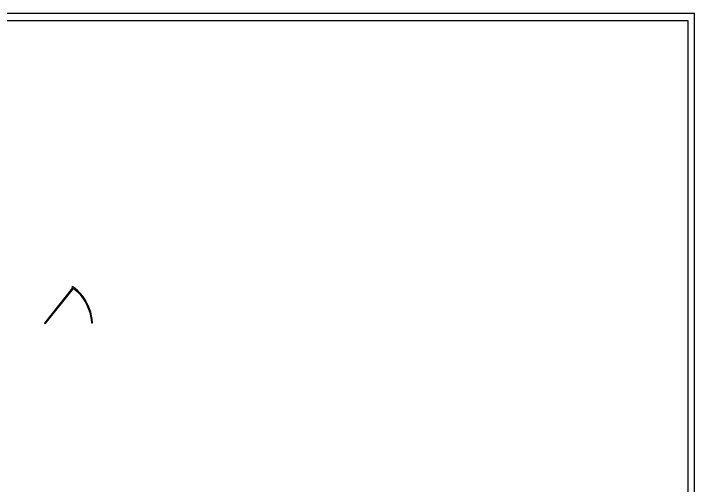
# Model space of a CAD drawing. Header units: metres. Extents: x -13 to 22, y -10.4 to 9.6.
# Drawn here: x 7.55 to 22, y -0.39 to 9.61 of the extents above; entities that cross this region are included whole.
import ezdxf

# ---------------------------------------------------------------- set-up
doc = ezdxf.new("R2010")
doc.units = ezdxf.units.M

msp = doc.modelspace()

# ---------------------------------------------------------------- linework, layer by layer
for p, q in [((21.9958, 9.61119), (-13.0042, 9.61119)), ((21.9958, -10.3888), (21.9958, 9.61119)), ((-12.8629, 9.46202), (21.8546, 9.46202)), ((21.8546, 9.46202), (21.8546, -10.2396)), ((8.80133, 3.79973), (8.20284, 3.04869)), ((8.21848, 3.03622), (8.81755, 3.78799)), ((8.79695, 3.82759), (8.78523, 3.81139)), ((8.78523, 3.81139), (8.80133, 3.79973)), ((8.85722, 3.78395), (8.79695, 3.82759)), ((8.81755, 3.78799), (8.84477, 3.7683)), ((8.84477, 3.7683), (8.90044, 3.71983)), ((8.9142, 3.73434), (8.85722, 3.78395)), ((8.90044, 3.71983), (8.95203, 3.66655)), ((8.96695, 3.67986), (8.9142, 3.73434)), ((8.95203, 3.66655), (8.99936, 3.60895)), ((9.01529, 3.62105), (8.96695, 3.67986)), ((9.05907, 3.55844), (9.01529, 3.62105)), ((8.99936, 3.60895), (9.04225, 3.54759)), ((9.04225, 3.54759), (9.08054, 3.48303)), ((9.09811, 3.49258), (9.05907, 3.55844)), ((9.08054, 3.48303), (9.11403, 3.41577)), ((9.13225, 3.42404), (9.09811, 3.49258)), ((9.11403, 3.41577), (9.14255, 3.34637)), ((9.1613, 3.3533), (9.13225, 3.42404)), ((9.14255, 3.34637), (9.16589, 3.27538)), ((9.1851, 3.28093), (9.1613, 3.3533)), ((9.16589, 3.27538), (9.1839, 3.20332)), ((9.1839, 3.20332), (9.19638, 3.13072)), ((9.20348, 3.20744), (9.1851, 3.28093)), ((9.21622, 3.13336), (9.20348, 3.20744)), ((8.20284, 3.04869), (8.21848, 3.03622)), ((9.19638, 3.13072), (9.20317, 3.05815)), ((9.20317, 3.05815), (9.22308, 3.06001)), ((9.22308, 3.06001), (9.21622, 3.13336))]:
    msp.add_line(p, q)

doc.saveas('drawing.dxf')
